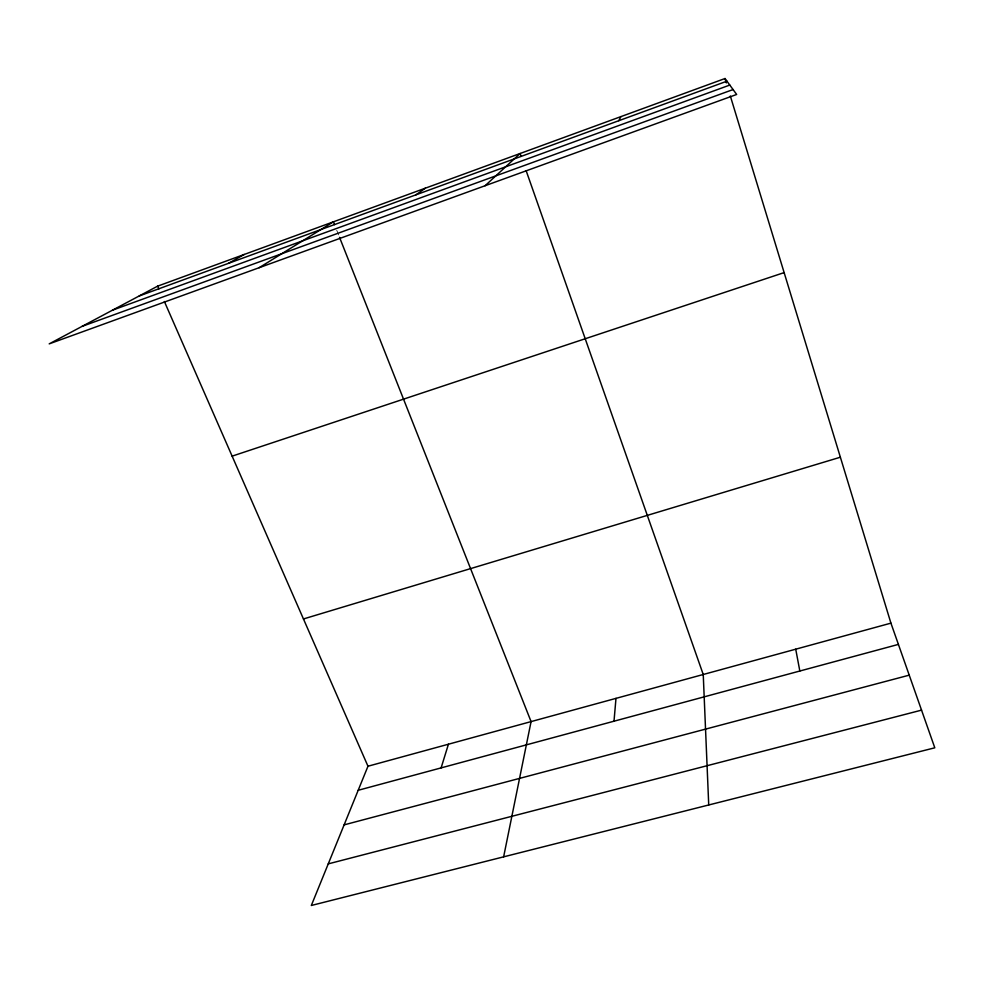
<?xml version="1.0" encoding="UTF-8"?>
<svg xmlns="http://www.w3.org/2000/svg" width="984" height="984" viewBox="0 0 984 984"><rect width="100%" height="100%" fill="white"/><g stroke="black" fill="none" stroke-linecap="round" stroke-linejoin="round"><path stroke-width="0.74" stroke-dasharray="4.92 3.69" d="M336.749 230.293L338.988 235.939"/><path stroke-width="1.48" d="M614.004 721.198L615.984 698.369M503.636 856.843L531.077 721.604L339.541 237.353M441.115 767.889L448.433 744.224M164.377 301.51L367.979 766.229L311.325 905.477L934.8 747.803L890.926 623.143L730.325 95.989M618.788 120.712L620.879 116.629M485.087 185.73L520.093 153.504L521.102 156.37M415.998 194.807L425.322 188.19M259.136 267.709L333.404 221.831L334.523 224.647M228.645 263.269L244.216 254.462M157.649 286.147L49.2 343.871L736.659 94.464L724.999 78.523L157.649 286.147L158.867 288.939M139.236 295.95L726.955 81.18M112.533 310.157L729.796 85.067M82.078 326.368L733.08 89.556M232.126 456.146L784.137 272.605M303.453 618.961L840.373 457.216M367.979 766.229L890.926 623.143M358.188 790.287L898.404 644.397M344.117 824.875L909.228 675.159M328.25 863.878L921.541 710.14M526.132 170.675L703.24 674.495L708.726 804.974M724.999 78.523L726.34 82.89M795.724 649.194L799.832 671.014"/></g></svg>
